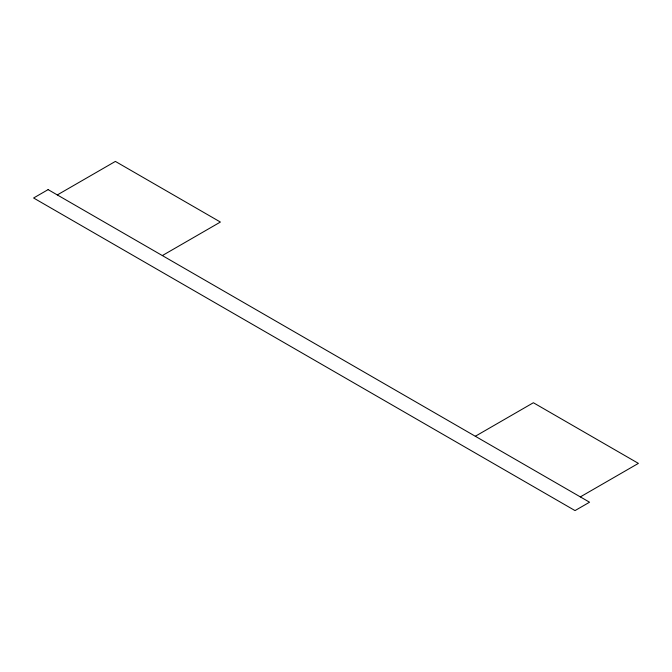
<?xml version="1.0" encoding="UTF-8"?>
<svg xmlns="http://www.w3.org/2000/svg" width="672" height="672" viewBox="0 0 672 672"><rect width="100%" height="100%" fill="white"/><g stroke="black" fill="none" stroke-linecap="round" stroke-linejoin="round"><path stroke-width="1.01" d="M57.322 194.93L115.382 161.414L220.399 222.046L162.338 255.57M475.314 436.262L533.375 402.738L638.4 463.378L580.339 496.894M48.115 189.622L33.6 197.996L575.03 510.586L589.546 502.211L48.115 189.622"/></g></svg>
